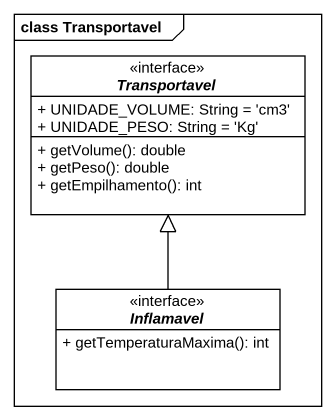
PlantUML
@startuml
mainframe class Transportavel
hide circle
hide empty members
skinparam classAttributeIconSize 0
interface Transportavel <<interface>> #FFFFFF {
  + UNIDADE_VOLUME: String = 'cm3'
  + UNIDADE_PESO: String = 'Kg'
  + getVolume(): double
  + getPeso(): double
  + getEmpilhamento(): int
}
interface Inflamavel <<interface>> #FFFFFF {
  + getTemperaturaMaxima(): int
}
Inflamavel -up-|> Transportavel
@enduml
